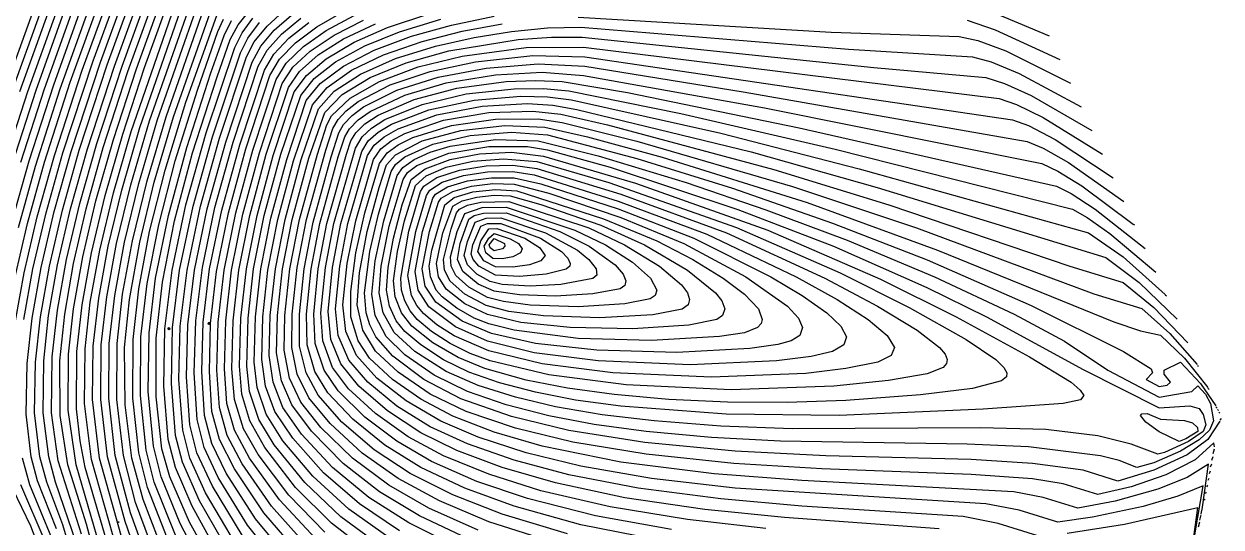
# Model space of a CAD drawing. Header units: inches. Extents: x 2608994 to 2618701, y 1261813 to 1271655.
# Drawn here: x 2617623 to 2618701, y 1268937 to 1269389 of the extents above; entities that cross this region are included whole.
import ezdxf

# ---------------------------------------------------------------- set-up
doc = ezdxf.new("R2010")
doc.units = ezdxf.units.IN
doc.header["$MEASUREMENT"] = 0

msp = doc.modelspace()

# ---------------------------------------------------------------- linework, layer by layer
for points, elevation in [([(2617604, 1269325.1), (2617629.4, 1269395.9), (2617677, 1269518.3), (2617687.6, 1269540.6), (2617708, 1269572.5), (2617735.6, 1269606.9), (2617762, 1269635.3), (2617865.2, 1269739.1), (2617914.9, 1269791.9), (2617968.9, 1269854.3), (2618015, 1269914.3), (2618050.5, 1269967.1), (2618080, 1270018.7), (2618169.4, 1270210.5)], 429), ([(2617611.9, 1269327.5), (2617637.3, 1269398.3), (2617682.1, 1269513.5), (2617693.2, 1269536.3), (2617714, 1269568), (2617741.6, 1269601.5), (2617873.6, 1269733.1), (2617922.1, 1269783.5), (2617976.5, 1269844.7), (2618022.2, 1269902.3), (2618057.4, 1269952.7), (2618086.7, 1270001.9), (2618179, 1270189.7)], 430), ([(2617619.4, 1269328.7), (2617644.8, 1269399.5), (2617686.6, 1269507.5), (2617698.4, 1269531.4), (2617719.4, 1269562.7), (2617747.8, 1269596.3), (2617929.5, 1269775.1), (2617983.3, 1269833.9), (2618028.6, 1269889.1), (2618064.2, 1269938.3), (2618093.4, 1269985.1), (2618188.6, 1270168.2)], 431), ([(2617605.2, 1269262.7), (2617626.5, 1269328.7), (2617651.9, 1269399.5), (2617691.2, 1269501.5), (2617703.8, 1269526.7), (2617725.3, 1269557.9), (2617754.8, 1269592), (2617936.9, 1269766.7), (2617990.1, 1269823.1), (2618035.9, 1269877.1), (2618071.9, 1269925.1), (2618100, 1269968.3), (2618198.2, 1270146.7)], 432), ([(2617612.7, 1269263.9), (2617634, 1269329.9), (2617659.3, 1269400.7), (2617696.3, 1269496.7), (2617709.1, 1269521.9), (2617730.8, 1269552.7), (2617760.8, 1269586.5), (2617944.4, 1269758.3), (2617998, 1269813.5), (2618043.2, 1269865.1), (2618078.8, 1269910.7), (2618106.6, 1269951.5), (2618208, 1270126.1)], 433), ([(2617620.2, 1269265.1), (2617641.5, 1269331.1), (2617667.3, 1269403.1), (2617700.9, 1269490.7), (2617714.5, 1269517.1), (2617737, 1269548.3), (2617768, 1269582.2), (2617952, 1269749.9), (2618004.9, 1269802.7), (2618050.7, 1269853.1), (2618085.7, 1269896.3), (2618113, 1269934.7), (2618217.5, 1270104.5)], 434), ([(2617611.8, 1269209.9), (2617627.7, 1269266.3), (2617649.8, 1269334.7), (2617676.1, 1269407.9), (2617705.9, 1269485.9), (2617720, 1269512.6), (2617742.8, 1269543.3), (2617774, 1269576.6), (2617959.7, 1269741.5), (2618013, 1269793.1), (2618058.1, 1269841.1), (2618091.6, 1269880.7), (2618118.6, 1269916.7), (2618227.1, 1270082.9)], 435), ([(2617618.1, 1269206.3), (2617633.3, 1269261.5), (2617655.6, 1269331.1), (2617682.2, 1269405.5), (2617711, 1269481.1), (2617725.2, 1269507.5), (2617748.8, 1269538.6), (2617781.2, 1269572.1), (2617968.8, 1269734.3), (2618021.3, 1269783.5), (2618065.7, 1269829.1), (2618098.4, 1269866.3), (2618124.8, 1269899.9), (2618171.2, 1269969), (2618236.6, 1270061.3)], 436), ([(2617614.8, 1269160.7), (2617626.2, 1269209.9), (2617641.5, 1269265.1), (2617664.6, 1269337.1), (2617693.6, 1269417.5), (2617716.1, 1269476.3), (2617730.8, 1269503), (2617754.8, 1269533.8), (2617787.2, 1269566.5), (2617978.2, 1269727.1), (2618029.7, 1269773.9), (2618074.4, 1269818.3), (2618106.3, 1269853.1), (2618131.9, 1269884.3), (2618179.6, 1269951.9), (2618246.6, 1270040.9)], 437), ([(2617615.3, 1269122.3), (2617623.1, 1269165.5), (2617634.9, 1269215.9), (2617650.4, 1269271.1), (2617675.3, 1269347.9), (2617707.8, 1269436.7), (2617722.4, 1269474.1), (2617736.9, 1269499.1), (2617761, 1269529.1), (2617794.4, 1269561.9), (2617986.3, 1269718.7), (2618038.2, 1269764.3), (2618082.2, 1269806.3), (2618137, 1269866.3), (2618188, 1269934.8), (2618256.1, 1270019.3)], 438), ([(2617622.9, 1269123.5), (2617631, 1269169.1), (2617642.9, 1269219.5), (2617658.1, 1269273.5), (2617685.2, 1269356.3), (2617723.6, 1269460.1), (2617731.8, 1269477.5), (2617742.8, 1269495), (2617768, 1269525.3), (2617801.6, 1269557.2), (2617996, 1269711.5), (2618046.9, 1269754.7), (2618090, 1269794.3), (2618142.9, 1269849.5), (2618196.4, 1269917.6), (2618265.6, 1269997.7)], 439), ([(2617652.2, 1268935.1), (2617635.2, 1268978.3), (2617629.4, 1268999.9), (2617625, 1269038.3), (2617625.8, 1269083.9), (2617630.3, 1269124.7), (2617638.5, 1269170.3), (2617650.3, 1269220.7), (2617665.5, 1269274.7), (2617691.8, 1269355.1), (2617728.4, 1269454.7)], 440), ([(2617665.6, 1268913.5), (2617658.1, 1268938.7), (2617643.6, 1268977.1), (2617637.4, 1268999.9), (2617632.6, 1269039.5), (2617633.3, 1269085.1), (2617637.8, 1269125.9), (2617645.9, 1269171.5), (2617657.7, 1269221.9), (2617672.8, 1269275.9), (2617697.9, 1269352.7), (2617733.5, 1269449.9)], 441), ([(2617670.2, 1268921.9), (2617651.4, 1268977.1), (2617645.3, 1268999.9), (2617640.2, 1269039.5), (2617640.8, 1269086.3), (2617645.2, 1269127.1), (2617653.3, 1269172.7), (2617665, 1269223.1), (2617680.2, 1269277.1), (2617704.4, 1269351.5), (2617738.6, 1269445.1)], 442), ([(2617674.7, 1268930.3), (2617653.9, 1268996.3), (2617647.8, 1269039.5), (2617648.4, 1269089.9), (2617653.1, 1269131.9), (2617661.4, 1269177.5), (2617673.3, 1269227.9), (2617688.6, 1269281.9), (2617711.3, 1269351.5), (2617743.7, 1269440.3)], 443), ([(2617697.2, 1268871.7), (2617679.2, 1268939.1), (2617662.4, 1268992.7), (2617655.6, 1269037.1), (2617655.4, 1269086.3), (2617659.8, 1269128.3), (2617667.7, 1269173.9), (2617679, 1269223.1), (2617694.4, 1269278.3), (2617716.6, 1269346.7), (2617748.3, 1269434.3)], 444), ([(2617704.4, 1268873.7), (2617670, 1268992.7), (2617662.8, 1269041.9), (2617663.2, 1269092.3), (2617667.6, 1269133.1), (2617676, 1269179.9), (2617687.8, 1269230.3), (2617703.5, 1269285.5), (2617724.3, 1269349.1), (2617753.6, 1269430.1)], 445), ([(2617709.2, 1268883.8), (2617678.1, 1268990.3), (2617673.5, 1269014.3), (2617670.3, 1269043.1), (2617670.6, 1269094.7), (2617675.3, 1269136.7), (2617683.7, 1269183.5), (2617696, 1269235.1), (2617711.9, 1269290.3), (2617731.6, 1269350.3), (2617759, 1269425.9)], 446), ([(2617707.3, 1268914.7), (2617683.9, 1268997.5), (2617677.5, 1269047.9), (2617678, 1269097.1), (2617682.7, 1269139.1), (2617691.2, 1269185.9), (2617703.6, 1269237.5), (2617719.5, 1269292.7), (2617764, 1269421.1)], 447), ([(2617710.4, 1268929.1), (2617691.1, 1268998.7), (2617684.7, 1269051.5), (2617685.4, 1269099.5), (2617690.3, 1269142.7), (2617698.9, 1269189.5), (2617711.1, 1269239.9), (2617727.5, 1269296.3), (2617769.2, 1269416.5)], 448), ([(2617735.3, 1268881.1), (2617714, 1268941.7), (2617698.2, 1268999.9), (2617692.1, 1269051.5), (2617692.6, 1269100.7), (2617697.5, 1269143.9), (2617706.4, 1269191.9), (2617719.3, 1269244.7), (2617736.2, 1269302.3), (2617774.8, 1269412.7)], 449), ([(2617739.4, 1268893.1), (2617719, 1268949.5), (2617705.2, 1269001.1), (2617699.4, 1269052.7), (2617699.8, 1269101.9), (2617704.7, 1269145.1), (2617713.5, 1269193.1), (2617726.5, 1269245.9), (2617743.4, 1269303.5), (2617779.8, 1269407.9)], 450), ([(2617744.8, 1268901.5), (2617723.6, 1268958.7), (2617712.5, 1269001.1), (2617706.7, 1269051.5), (2617706.9, 1269101.9), (2617711.8, 1269146.3), (2617720.7, 1269194.3), (2617733.9, 1269248.3), (2617751, 1269305.9), (2617784.9, 1269403.1)], 451), ([(2617751.2, 1268907.5), (2617730.3, 1268961.5), (2617720.2, 1268998.7), (2617714.2, 1269046.7), (2617713.6, 1269098.3), (2617718, 1269141.5), (2617727.3, 1269193.1), (2617740.4, 1269247.1), (2617757.8, 1269305.9), (2617790.6, 1269399.5)], 452), ([(2617800.4, 1268890.3), (2617772.2, 1268941.1), (2617754.4, 1268981.9), (2617747.3, 1269007.1), (2617742.2, 1269053.9), (2617742.2, 1269106.7), (2617747.9, 1269157.1), (2617758.7, 1269212.3), (2617774.9, 1269273.5), (2617796.9, 1269341.9), (2617808.7, 1269375.5), (2617815.8, 1269388.7), (2617830.4, 1269406.5)], 456), ([(2617813.6, 1268921.7), (2617786.6, 1268967.5), (2617772.4, 1268998.7), (2617766, 1269023.9), (2617762.6, 1269069.5), (2617763.7, 1269117.5), (2617769.9, 1269167.9), (2617782, 1269225.5), (2617799.1, 1269286.7), (2617823.4, 1269359.9), (2617830.4, 1269373.3), (2617842, 1269387.5), (2617856.8, 1269401)], 459), ([(2617819.6, 1268929.2), (2617792.8, 1268973.5), (2617778.8, 1269003.5), (2617772.4, 1269028.7), (2617769.5, 1269071.9), (2617770.6, 1269118.7), (2617776.6, 1269167.9), (2617788.1, 1269223.1), (2617804.7, 1269283.1), (2617828.4, 1269355.1), (2617836.2, 1269369.5), (2617848.4, 1269383.8), (2617864, 1269397.3)], 460), ([(2617871.2, 1268912.1), (2617839, 1268949.5), (2617812.5, 1268989.1), (2617799.1, 1269015.5), (2617792.3, 1269040.7), (2617790, 1269076.7), (2617791.1, 1269119.9), (2617796.5, 1269166.7), (2617807.1, 1269219.5), (2617822.8, 1269277.1), (2617844.5, 1269343.1), (2617853.2, 1269357.6), (2617867.6, 1269372.4), (2617886.8, 1269386.7), (2617910.8, 1269400.6)], 463), ([(2617878.4, 1268919.2), (2617846, 1268955.4), (2617819.6, 1268993.4), (2617806.1, 1269019.1), (2617799.1, 1269044.3), (2617796.8, 1269077.9), (2617797.9, 1269121.1), (2617803.3, 1269167.9), (2617813.7, 1269219.5), (2617829.1, 1269275.9), (2617850, 1269339.5), (2617859.2, 1269354), (2617874.8, 1269369.2), (2617895.2, 1269383.5), (2617920.4, 1269397.1)], 464), ([(2617936, 1268912.2), (2617900, 1268940), (2617867.6, 1268972.3), (2617840, 1269008.1), (2617826.3, 1269032.3), (2617819.2, 1269056.3), (2617817, 1269081.5), (2617818.2, 1269124.7), (2617823.3, 1269169.1), (2617832.9, 1269217.1), (2617847.5, 1269271.1), (2617866.4, 1269328.2), (2617877.3, 1269343.1), (2617895.2, 1269358), (2617920.4, 1269372.9), (2617950.4, 1269386.1), (2617987.6, 1269398.5)], 467), ([(2618486.8, 1269403.7), (2618546.2, 1269378.8)], 468), ([(2617754.8, 1268919.9), (2617734.3, 1268972.3), (2617726.5, 1269003.5), (2617721, 1269052.7), (2617721.2, 1269105.5), (2617726.4, 1269151.1), (2617736.2, 1269202.7), (2617750.2, 1269257.9), (2617768.9, 1269319.1), (2617796.8, 1269396.9)], 453), ([(2617759.6, 1268929.2), (2617740.4, 1268977.1), (2617733.2, 1269005.9), (2617728, 1269055.1), (2617728.4, 1269107.9), (2617734, 1269155.9), (2617744.4, 1269208.7), (2617759.3, 1269266.3), (2617779.3, 1269329.9), (2617797.7, 1269382.7), (2617802.8, 1269393.8)], 454), ([(2617792, 1268885.9), (2617763.7, 1268939.9), (2617746.5, 1268981.9), (2617739.7, 1269009.5), (2617735, 1269058.7), (2617735.7, 1269111.5), (2617741.6, 1269160.7), (2617753.1, 1269217.1), (2617769.6, 1269278.3), (2617791.4, 1269345.5), (2617803.2, 1269379.1), (2617810, 1269392.5)], 455), ([(2617801.6, 1268906.1), (2617774.4, 1268955.5), (2617759.4, 1268990.3), (2617753, 1269015.5), (2617748.9, 1269063.5), (2617749.8, 1269115.1), (2617756.4, 1269167.9), (2617768.9, 1269226.7), (2617787.1, 1269291.5), (2617812.8, 1269368.3), (2617819.4, 1269381.5), (2617829.2, 1269394.7)], 457), ([(2617808.8, 1268912.1), (2617781.1, 1268960.3), (2617765.7, 1268995.1), (2617759.6, 1269019.1), (2617755.8, 1269065.9), (2617756.7, 1269116.3), (2617763.2, 1269167.9), (2617775.3, 1269225.5), (2617792.7, 1269287.9), (2617817.9, 1269363.5), (2617824.5, 1269376.7), (2617835.2, 1269390.7)], 458), ([(2617856.8, 1268897.7), (2617824.4, 1268938.4), (2617798, 1268981.2), (2617785.2, 1269008.3), (2617778.9, 1269033.5), (2617776.3, 1269075.5), (2617777.7, 1269122.3), (2617783.7, 1269170.3), (2617795, 1269224.3), (2617811.3, 1269283.1), (2617833.9, 1269351.5), (2617842.1, 1269365.9), (2617855, 1269380.3), (2617872.4, 1269394.5)], 461), ([(2617864, 1268905), (2617831.6, 1268944.1), (2617805.2, 1268985.1), (2617792.2, 1269011.9), (2617785.6, 1269037.1), (2617783.1, 1269076.7), (2617784.4, 1269121.1), (2617790.2, 1269169.1), (2617801.1, 1269221.9), (2617817.3, 1269280.7), (2617839.5, 1269347.9), (2617848.1, 1269362.3), (2617861.6, 1269376.7), (2617879.6, 1269390.6)], 462), ([(2617885.6, 1268926.2), (2617853.2, 1268961), (2617826.1, 1268998.7), (2617812.7, 1269023.9), (2617805.8, 1269047.9), (2617803.5, 1269079.1), (2617804.7, 1269122.3), (2617809.9, 1269167.9), (2617820, 1269218.3), (2617835, 1269273.5), (2617855.5, 1269335.9), (2617865.2, 1269350.4), (2617880.8, 1269364.9), (2617902.4, 1269379.4), (2617928.8, 1269392.9)], 465), ([(2617894, 1268932.1), (2617861.6, 1268965.3), (2617834, 1269001.9), (2617820.8, 1269025.1), (2617812.6, 1269051.5), (2617810.3, 1269079.1), (2617811.4, 1269122.3), (2617816.5, 1269167.9), (2617826.3, 1269217.1), (2617841.2, 1269272.3), (2617861.1, 1269332.3), (2617871.2, 1269346.7), (2617888, 1269361.5), (2617910.8, 1269375.9), (2617939.6, 1269389.6)], 466), ([(2617944.4, 1268919.3), (2617908.4, 1268945.8), (2617876, 1268976.6), (2617848.4, 1269010.7), (2617834.5, 1269033.5), (2617826.2, 1269058.7), (2617823.7, 1269081.5), (2617824.9, 1269124.7), (2617829.8, 1269169.1), (2617839.4, 1269217.1), (2617854.4, 1269272.3), (2617872.2, 1269325.1), (2617884.4, 1269340.4), (2617903.6, 1269355.2), (2617930, 1269369.6), (2617961.2, 1269382.3), (2617998.4, 1269393.6)], 468), ([(2617951.6, 1268927.1), (2617915.6, 1268952.6), (2617883.2, 1268982.3), (2617856.2, 1269014.3), (2617841.2, 1269038.2), (2617833, 1269062.3), (2617830.4, 1269085.1), (2617831.6, 1269125.9), (2617836.4, 1269169.1), (2617845.4, 1269214.7), (2617859.6, 1269267.5), (2617877.2, 1269320.4), (2617889.7, 1269335.9), (2617910.8, 1269351.5), (2617938.4, 1269365.7), (2617972, 1269378.3), (2618008, 1269388.3), (2618046.4, 1269396.4)], 469), ([(2617961.2, 1268933.3), (2617925.2, 1268957.5), (2617892.8, 1268985.5), (2617865, 1269016.7), (2617849, 1269040.7), (2617840.4, 1269063.5), (2617837.1, 1269087.5), (2617838.1, 1269125.9), (2617842.7, 1269167.9), (2617851.6, 1269213.5), (2617865.8, 1269266.3), (2617882.7, 1269316.7), (2617895.9, 1269332.3), (2617918, 1269347.7), (2617946.8, 1269361.6), (2617981.6, 1269373.7), (2618017.6, 1269382.8), (2618053.6, 1269389.5)], 470), ([(2618012.8, 1268918.9), (2617969.6, 1268940.3), (2617933.6, 1268963.3), (2617901, 1268990.3), (2617873, 1269020.3), (2617856.2, 1269044.3), (2617847.3, 1269067.1), (2617843.8, 1269091.1), (2617844.8, 1269127.1), (2617849.4, 1269169.1), (2617858.1, 1269213.5), (2617872.7, 1269267.5), (2617888.3, 1269313.1), (2617902.4, 1269328.8), (2617926.1, 1269344.3), (2617957.6, 1269358.4), (2617993.6, 1269369.5), (2618028.4, 1269377.3), (2618062, 1269382.7), (2618094.4, 1269385.8), (2618124.4, 1269386.4), (2618365.6, 1269366.6), (2618477.2, 1269359.7), (2618494, 1269355.3), (2618519.2, 1269344.9), (2618575, 1269314.9)], 471), ([(2618122, 1269395.5), (2618350, 1269381.9), (2618465.2, 1269378), (2618482, 1269374.4), (2618507.2, 1269365.1), (2618565.4, 1269336.2)], 470), ([(2618472.4, 1269392.7), (2618497.6, 1269384.2), (2618555.8, 1269357.5)], 469), ([(2618022.4, 1268926.4), (2617979.2, 1268946.7), (2617943.2, 1268968.3), (2617910.5, 1268993.9), (2617882, 1269022.8), (2617864.2, 1269046.7), (2617854.9, 1269068.3), (2617850.5, 1269093.5), (2617851.3, 1269127.1), (2617855.8, 1269169.1), (2617864.5, 1269213.5), (2617879.6, 1269268.7), (2617894, 1269309.7), (2617909.6, 1269325.9), (2617934.8, 1269341.1), (2617967.2, 1269354.4), (2618005.6, 1269365.1), (2618068, 1269375.5), (2618098, 1269377.6), (2618125.6, 1269377.5), (2618388.4, 1269350.1), (2618489.2, 1269341.1), (2618506, 1269335.9), (2618530, 1269325.1), (2618584.6, 1269293.6)], 472), ([(2618032, 1268933.9), (2617987.6, 1268953.7), (2617951.6, 1268974.3), (2617918.8, 1268998.7), (2617890.4, 1269026.2), (2617872.4, 1269049.1), (2617862.2, 1269070.7), (2617857.3, 1269095.9), (2617857.9, 1269127.1), (2617862.3, 1269169.1), (2617871, 1269213.5), (2617887.2, 1269272.3), (2617895.8, 1269298.7), (2617900, 1269306.7), (2617916.7, 1269322.7), (2617943.2, 1269337.6), (2617978, 1269350.7), (2618017.6, 1269360.4), (2618075.2, 1269368.3), (2618126.8, 1269368.6), (2618501.2, 1269322.2), (2618516.8, 1269316.9), (2618540.8, 1269305.2), (2618594.2, 1269272.3)], 473), ([(2618099.2, 1268922.9), (2618041.6, 1268941.4), (2617997.2, 1268960.1), (2617960, 1268980.2), (2617927.6, 1269003.2), (2617898.8, 1269029.7), (2617879.6, 1269053), (2617869.1, 1269074.3), (2617864.1, 1269098.3), (2617864.5, 1269128.3), (2617868.9, 1269170.3), (2617877.4, 1269213.5), (2617894.9, 1269275.9), (2617901.2, 1269295.2), (2617905.9, 1269303.5), (2617913.2, 1269311.3), (2617924, 1269319.6), (2617952.8, 1269334.5), (2617988.8, 1269346.7), (2618029.6, 1269355.3), (2618081.2, 1269361), (2618128, 1269359.8), (2618513.2, 1269303.2), (2618527.6, 1269297.9), (2618551.6, 1269285.3), (2618603.8, 1269251)], 474), ([(2618112.4, 1268930.6), (2618053.6, 1268948.1), (2618009.2, 1268965.5), (2617970.8, 1268984.7), (2617938.4, 1269006.2), (2617909.4, 1269031.1), (2617888, 1269055.4), (2617877, 1269075.5), (2617871, 1269099.5), (2617871, 1269128.3), (2617875.2, 1269169.1), (2617883.3, 1269211.1), (2617899.6, 1269269.9), (2617906.6, 1269291.5), (2617910.8, 1269298.9), (2617918.5, 1269307.1), (2617928.8, 1269314.7), (2617958.8, 1269329.7), (2617996, 1269341.5), (2618039.2, 1269349.7), (2618086, 1269353.5), (2618128, 1269351.3), (2618270.8, 1269328.3), (2618526.4, 1269283.6), (2618540.8, 1269277.5), (2618563.6, 1269264.6), (2618613.4, 1269229.7)], 475), ([(2618191.6, 1268925.4), (2618124.4, 1268938.7), (2618064.4, 1268955.3), (2618020, 1268971.6), (2617980.4, 1268990.2), (2617948, 1269010.3), (2617919.2, 1269033.7), (2617896.7, 1269057.5), (2617885, 1269076.7), (2617878, 1269100.7), (2617877.4, 1269128.3), (2617881.6, 1269169.1), (2617889.4, 1269209.9), (2617906.1, 1269269.9), (2617912, 1269287.9), (2617916.3, 1269295.1), (2617924, 1269303), (2617934.8, 1269310.7), (2617966, 1269325.4), (2618003.2, 1269336.3), (2618047.6, 1269343.6), (2618089.6, 1269346), (2618126.8, 1269343.1), (2618290, 1269313.8), (2618539.6, 1269263.7), (2618554, 1269257), (2618575.6, 1269243.7), (2618621.8, 1269209.3)], 476), ([(2618206, 1268934.3), (2618137.6, 1268946.6), (2618076.4, 1268962.2), (2618030.8, 1268977.7), (2617990, 1268995.7), (2617958.8, 1269013.8), (2617930, 1269035.5), (2617906, 1269059.2), (2617893.2, 1269077.9), (2617885.1, 1269101.9), (2617883.9, 1269128.3), (2617888, 1269169.1), (2617895.8, 1269209.9), (2617913.4, 1269272.3), (2617917.4, 1269284.3), (2617921.9, 1269291.5), (2617930, 1269299.4), (2617942, 1269307.4), (2617974.4, 1269321.5), (2618012.8, 1269331.6), (2618057.2, 1269337.6), (2618083.6, 1269338.6), (2618107.6, 1269337.6), (2618166.4, 1269327.6), (2618321.2, 1269296), (2618552.8, 1269243.5), (2618566, 1269236.9), (2618587.6, 1269222.8), (2618632.6, 1269187.2)], 477), ([(2618291.2, 1268935.4), (2618220.4, 1268943.4), (2618150.8, 1268954.7), (2618088.4, 1268969.3), (2618041.6, 1268984.1), (2618000.8, 1269000.7), (2617968.9, 1269017.9), (2617939.6, 1269038.7), (2617915.4, 1269061.1), (2617900.9, 1269080.3), (2617892.1, 1269104.3), (2617890.4, 1269129.5), (2617894.5, 1269170.3), (2617902.1, 1269209.9), (2617921.6, 1269277.6), (2617927.5, 1269287.9), (2617936, 1269295.7), (2617948, 1269303.3), (2617981.6, 1269317), (2618021.2, 1269326.4), (2618064.4, 1269331.1), (2618090.8, 1269331.3), (2618113.6, 1269329.2), (2618214.4, 1269308.8), (2618353.6, 1269276.8), (2618567.2, 1269222.6), (2618580.4, 1269215.3), (2618600.8, 1269200.9), (2618642.2, 1269166)], 478), ([(2618447.2, 1268935), (2618308, 1268945.3), (2618236, 1268952.5), (2618164, 1268962.9), (2618101.6, 1268976.3), (2618053.6, 1268990.1), (2618012.8, 1269005.5), (2617980.4, 1269021.4), (2617950.4, 1269041.1), (2617924.6, 1269063.5), (2617908.4, 1269083.4), (2617899.4, 1269105.5), (2617896.9, 1269130.7), (2617900.8, 1269170.3), (2617908.5, 1269209.9), (2617927.2, 1269274.7), (2617933.1, 1269284.3), (2617942, 1269292), (2617954, 1269299.2), (2617987.6, 1269312.2), (2618028.4, 1269320.9), (2618070.4, 1269324.4), (2618094.4, 1269323.9), (2618116, 1269321.2), (2618250.4, 1269291.1), (2618375.2, 1269259.1), (2618581.6, 1269201.3), (2618612.8, 1269179.7), (2618650.6, 1269145.8)], 479), ([(2618536, 1268928.7), (2618500.2, 1268939.9), (2618468.8, 1268946), (2618323.6, 1268955.5), (2618250.4, 1268961.9), (2618176, 1268971.6), (2618113.6, 1268983.7), (2618064.4, 1268996.8), (2618022.4, 1269011.4), (2617988.8, 1269026.9), (2617958.9, 1269045.5), (2617932.6, 1269067.1), (2617915.6, 1269086.9), (2617906.1, 1269109.1), (2617903.5, 1269133.1), (2617907.4, 1269171.5), (2617914.8, 1269209.9), (2617932.5, 1269271.1), (2617938.4, 1269280.4), (2617947.5, 1269287.9), (2617960, 1269295.1), (2617994.8, 1269307.6), (2618035.6, 1269315.4), (2618076.4, 1269317.7), (2618099.2, 1269316.3), (2618120.8, 1269312.5), (2618278, 1269274.2), (2618391.3, 1269242.3), (2618597.2, 1269179.3), (2618627.2, 1269156.6), (2618661.4, 1269123.6)], 480), ([(2618665, 1268857.2), (2618684.8, 1268973.8), (2618662, 1268964.3), (2618630.8, 1268955.1), (2618585.2, 1268945.4), (2618554, 1268941.1), (2618519.2, 1268951.9), (2618489.2, 1268957.4), (2618263.6, 1268971.7), (2618188, 1268980.4), (2618124.4, 1268991.5), (2618075.2, 1269003.5), (2618032, 1269017.5), (2617998.4, 1269031.8), (2617967.2, 1269050.1), (2617940.8, 1269070.7), (2617922.4, 1269091.1), (2617912.8, 1269112.7), (2617910.1, 1269136.7), (2617914, 1269173.9), (2617921.8, 1269212.3), (2617937.9, 1269267.5), (2617944.3, 1269277.1), (2617953.6, 1269284.3), (2617966, 1269290.9), (2618000.8, 1269302.7), (2618041.6, 1269309.6), (2618081.2, 1269310.8), (2618106.4, 1269308.1), (2618148.4, 1269298.5), (2618298.4, 1269258.4), (2618401.9, 1269226.7), (2618564.8, 1269171.4), (2618612.8, 1269156.8), (2618640.4, 1269134.3), (2618671, 1269102.4)], 481), ([(2618684.2, 1268954.4), (2618689.6, 1268993.2), (2618670.4, 1268981.3), (2618644, 1268970.6), (2618605.6, 1268959.8), (2618572, 1268953.5), (2618540.8, 1268963.3), (2618514.4, 1268968.2), (2618323.6, 1268978.4), (2618244.4, 1268984.5), (2618160.4, 1268995.1), (2618089.6, 1269009.5), (2618046.4, 1269022.1), (2618009.2, 1269036.3), (2617980.4, 1269051.6), (2617954.8, 1269069.5), (2617934.3, 1269088.7), (2617924, 1269104.3), (2617917.4, 1269125.9), (2617917.3, 1269148.7), (2617921.9, 1269183.5), (2617929.9, 1269219.5), (2617943.2, 1269263.9), (2617950, 1269273.5), (2617959.9, 1269280.7), (2617973.2, 1269287.3), (2618008, 1269298.1), (2618047.6, 1269303.8), (2618086, 1269303.9), (2618107.6, 1269300.6), (2618174.8, 1269283.9), (2618315.2, 1269243.2), (2618426.8, 1269205.8), (2618586.4, 1269146.6), (2618629.6, 1269133.3), (2618654.8, 1269110.8), (2618679.4, 1269083)], 482), ([(2618695, 1269008.7), (2618694.4, 1269012.3), (2618677.6, 1268997), (2618651.2, 1268983.5), (2618620, 1268972.9), (2618590, 1268965.8), (2618558.8, 1268975.6), (2618531.2, 1268979.9), (2618476, 1268984), (2618341.6, 1268989), (2618262.4, 1268993.9), (2618183.2, 1269002.1), (2618117.2, 1269012.9), (2618065.6, 1269025.6), (2618021.2, 1269040.7), (2617988.9, 1269056.3), (2617960, 1269075.9), (2617939.6, 1269094.8), (2617928.2, 1269113.9), (2617923.2, 1269136.7), (2617925.2, 1269165.5), (2617932.1, 1269202.7), (2617942.8, 1269242.3), (2617949.6, 1269262.7), (2617957.6, 1269271.6), (2617981.6, 1269284.1), (2618016.4, 1269293.6), (2618056, 1269298), (2618092, 1269296.6), (2618130.4, 1269287.8), (2618197.6, 1269269.5), (2618328.4, 1269228.6), (2618445.8, 1269185.9), (2618604.4, 1269121.2), (2618628.4, 1269113.2), (2618646.4, 1269109.4), (2618668, 1269088.6), (2618689, 1269062.3)], 483), ([(2618699.8, 1269031.8), (2618689, 1269015.5), (2618670.4, 1269001.5), (2618640.4, 1268987.7), (2618608, 1268978), (2618576.8, 1268987.9), (2618531.2, 1268993.8), (2618476, 1268997.3), (2618345.2, 1269000.6), (2618263.6, 1269004.8), (2618182, 1269012.6), (2618113.6, 1269023.4), (2618062, 1269036.1), (2618016.4, 1269051.9), (2617983.1, 1269069.5), (2617955.2, 1269090.5), (2617939.8, 1269107.9), (2617934.4, 1269118.7), (2617931.2, 1269129.5), (2617929.8, 1269147.5), (2617934.6, 1269184.7), (2617942.3, 1269218.3), (2617953.8, 1269256.7), (2617957.6, 1269262.9), (2617966, 1269269.8), (2617991.2, 1269281.1), (2618024.8, 1269288.9), (2618062, 1269292), (2618094.4, 1269289.5), (2618174.8, 1269268.2), (2618261.2, 1269241.5), (2618351.2, 1269210.2), (2618436.4, 1269177), (2618530, 1269136.1), (2618613, 1269094.7), (2618638.1, 1269079.1), (2618639.2, 1269075.5), (2618633.7, 1269069.5), (2618645.2, 1269063.2), (2618652.4, 1269064.2), (2618655.6, 1269067.1), (2618649.9, 1269074.3), (2618649.9, 1269077.9), (2618664.4, 1269084.9), (2618682.4, 1269065.7), (2618696.2, 1269045.6)], 484), ([(2618625.2, 1268990.3), (2618609.2, 1268996.6), (2618592.4, 1269000.6), (2618527.6, 1269008.9), (2618472.4, 1269011.3), (2618304.4, 1269013.8), (2618242, 1269017.2), (2618183.2, 1269022.7), (2618136.4, 1269029), (2618095.6, 1269036.7), (2618057.2, 1269046.7), (2618022.4, 1269058.6), (2617992.4, 1269073.4), (2617966, 1269091.7), (2617949.2, 1269108.2), (2617939.4, 1269127.1), (2617936.2, 1269146.3), (2617939.4, 1269176.3), (2617947, 1269212.3), (2617959.1, 1269253.1), (2617964.1, 1269260.3), (2617974.3, 1269267.5), (2617988.8, 1269274), (2618006.8, 1269279.4), (2618047.6, 1269285.4), (2618086.1, 1269284.3), (2618140, 1269270.7), (2618219.2, 1269246.7), (2618291.2, 1269222.2), (2618364.4, 1269194.7), (2618442.9, 1269161.9), (2618514.6, 1269128.3), (2618560, 1269103.8), (2618599, 1269077.9), (2618645.2, 1269053.6), (2618674.6, 1269058.7), (2618680, 1269063.8), (2618686.9, 1269056.3), (2618691.4, 1269047.9), (2618694.3, 1269032.3), (2618690.5, 1269023.9), (2618681.2, 1269015), (2618664.4, 1269004.9), (2618640.4, 1268994.4), (2618625.2, 1268990.3)], 485), ([(2618650, 1269003.6), (2618644, 1269002.2), (2618620, 1269011.2), (2618590, 1269018.8), (2618543.2, 1269024.4), (2618484.4, 1269026), (2618315.2, 1269025), (2618250.4, 1269027.5), (2618190.4, 1269032.1), (2618143.6, 1269037.7), (2618101.6, 1269044.8), (2618065.6, 1269053.4), (2618032, 1269063.9), (2618003.1, 1269076.7), (2617975, 1269094.7), (2617956.4, 1269111.7), (2617946.4, 1269129.5), (2617942.8, 1269147.5), (2617944.8, 1269171.5), (2617952, 1269207.5), (2617964.4, 1269249.5), (2617968.4, 1269255.6), (2617976.8, 1269262), (2618005.6, 1269273), (2618041.6, 1269279), (2618076.4, 1269279.2), (2618094.4, 1269276.2), (2618150.8, 1269260.4), (2618266, 1269222.5), (2618351.9, 1269189.5), (2618436.1, 1269152.3), (2618489.7, 1269125.9), (2618576.8, 1269078.5), (2618645.2, 1269044), (2618672.8, 1269045.7), (2618681.2, 1269043.2), (2618684.8, 1269037.9), (2618687.4, 1269028.7), (2618684.9, 1269022.7), (2618671.6, 1269013.6), (2618650, 1269003.6)], 486), ([(2618255.2, 1269038.2), (2618160.4, 1269045.3), (2618119.6, 1269050.9), (2618083.6, 1269057.9), (2618051.2, 1269066.5), (2618023.6, 1269075.9), (2618000.8, 1269087.2), (2617980.4, 1269100.5), (2617966.1, 1269112.7), (2617958.3, 1269122.3), (2617952.1, 1269135.5), (2617949.4, 1269149.9), (2617951, 1269170.3), (2617955.7, 1269196.7), (2617963.6, 1269226.7), (2617971.6, 1269249.5), (2617984.2, 1269259.1), (2618006.8, 1269267.4), (2618033.2, 1269272.4), (2618062, 1269273.9), (2618090.8, 1269270.5), (2618173.6, 1269246), (2618292.9, 1269203.9), (2618394.4, 1269159.7), (2618462.5, 1269125.9), (2618528.6, 1269089.9), (2618565.9, 1269067.1), (2618574.2, 1269059.9), (2618577.4, 1269055.1), (2618574.4, 1269051.2), (2618558.9, 1269047.9), (2618486.8, 1269042.7), (2618357.2, 1269037.1), (2618255.2, 1269038.2)], 487), ([(2618363.2, 1269050.4), (2618310.4, 1269048.7), (2618256.4, 1269049.1), (2618203.6, 1269051.5), (2618154.4, 1269055.8), (2618112.4, 1269061.5), (2618075.2, 1269068.8), (2618038, 1269079.3), (2618014, 1269089.1), (2617991.2, 1269102.4), (2617972.3, 1269117.5), (2617962.9, 1269129.5), (2617957.2, 1269143.9), (2617955.8, 1269158.3), (2617959.5, 1269184.7), (2617965.8, 1269212.3), (2617975.6, 1269243.9), (2617985.2, 1269252.8), (2618003.2, 1269260.4), (2618027.2, 1269265.8), (2618054.8, 1269268.1), (2618084.8, 1269265.5), (2618149.6, 1269246.6), (2618264.7, 1269206.3), (2618358.1, 1269165.5), (2618420.2, 1269134.3), (2618471.6, 1269105.5), (2618498.1, 1269087.5), (2618505.4, 1269080.3), (2618508, 1269075.5), (2618507.7, 1269071.9), (2618503.4, 1269068.3), (2618477.2, 1269061.4), (2618430.4, 1269055.5), (2618363.2, 1269050.4)], 488), ([(2618165.2, 1269064.5), (2618095.6, 1269073.5), (2618042.8, 1269086.3), (2618024.8, 1269092.8), (2618006.8, 1269101.8), (2617990, 1269112.7), (2617977.2, 1269123.5), (2617970.8, 1269131.2), (2617966, 1269140.3), (2617963.1, 1269149.9), (2617962.3, 1269160.7), (2617969.6, 1269202.9), (2617980.2, 1269238.7), (2617983.1, 1269243.5), (2617994.8, 1269251.2), (2618015.2, 1269257.8), (2618039.2, 1269261.6), (2618063.2, 1269262.2), (2618084.8, 1269259.2), (2618160.4, 1269236.1), (2618255.5, 1269201.5), (2618344.2, 1269160.7), (2618391.6, 1269135.5), (2618427.4, 1269113.9), (2618447.6, 1269098.3), (2618452.5, 1269092.3), (2618454.3, 1269087.5), (2618453.8, 1269083.9), (2618450.8, 1269080.3), (2618436.4, 1269074.6), (2618401.6, 1269068.6), (2618352.4, 1269063.3), (2618260, 1269060.2), (2618165.2, 1269064.5)], 489), ([(2618153.2, 1269075.3), (2618089.6, 1269083.4), (2618041.6, 1269095.1), (2618010.4, 1269108.6), (2617994.8, 1269118.7), (2617982.8, 1269128.7), (2617976.8, 1269135.9), (2617972, 1269145), (2617968.7, 1269163.1), (2617975.8, 1269202.7), (2617985.5, 1269235.1), (2617988.4, 1269239.9), (2617999.6, 1269247), (2618018.8, 1269253), (2618040.4, 1269256.2), (2618063.2, 1269256.6), (2618082.4, 1269253.5), (2618158, 1269229.9), (2618237.8, 1269200.3), (2618318.5, 1269161.9), (2618355.2, 1269141.5), (2618383.2, 1269123.5), (2618400.4, 1269109.1), (2618406.8, 1269098.3), (2618404, 1269091.1), (2618392, 1269084.9), (2618363.2, 1269079.3), (2618327.2, 1269074.9), (2618242, 1269071.5), (2618153.2, 1269075.3)], 490), ([(2618140, 1269086.1), (2618082.4, 1269093.5), (2618040.4, 1269103.8), (2618011.6, 1269116.7), (2617987.6, 1269134.7), (2617977.9, 1269149.9), (2617975.2, 1269166.7), (2617982, 1269202.7), (2617991.2, 1269232.7), (2617993.6, 1269236.3), (2618004.4, 1269242.8), (2618022.4, 1269248.2), (2618044, 1269251), (2618064.4, 1269250.8), (2618088.4, 1269245.5), (2618158, 1269223), (2618226.2, 1269196.7), (2618295.6, 1269161.9), (2618323.8, 1269145.1), (2618345.9, 1269129.5), (2618358.6, 1269117.5), (2618363.6, 1269107.9), (2618361.3, 1269100.7), (2618351.2, 1269094.7), (2618332, 1269090.2), (2618300.8, 1269086.1), (2618222.8, 1269082.6), (2618140, 1269086.1)], 491), ([(2618138.8, 1269095.7), (2618083.6, 1269101.9), (2618044, 1269110.8), (2618017.6, 1269122), (2617993.8, 1269139.1), (2617984.2, 1269153.5), (2617981.6, 1269169.1), (2617988.2, 1269202.7), (2617996.4, 1269229.1), (2617998.8, 1269232.7), (2618009.2, 1269238.7), (2618026, 1269243.4), (2618045.2, 1269245.7), (2618064.4, 1269245.3), (2618095.6, 1269237.1), (2618160.4, 1269215.3), (2618217.1, 1269191.9), (2618273, 1269161.9), (2618310.5, 1269135.5), (2618320.6, 1269124.7), (2618324.2, 1269116.3), (2618321.6, 1269109.1), (2618313.9, 1269104.3), (2618302, 1269101), (2618276.8, 1269097.4), (2618210.8, 1269093.6), (2618138.8, 1269095.7)], 492), ([(2618249.2, 1269108), (2618188, 1269104.4), (2618122, 1269106.3), (2618064.4, 1269113.7), (2618041.6, 1269119.5), (2618028.4, 1269124.7), (2618012.8, 1269133.6), (2617999.6, 1269143.9), (2617994.2, 1269149.9), (2617989, 1269161.9), (2617988, 1269171.5), (2617990.3, 1269185.9), (2618002.1, 1269226.7), (2618010.4, 1269233.2), (2618027.2, 1269238.2), (2618047.6, 1269240.5), (2618066.8, 1269239.3), (2618144.8, 1269214.1), (2618193, 1269194.3), (2618225.2, 1269177.5), (2618252.6, 1269160.7), (2618271.9, 1269146.3), (2618284.4, 1269133.1), (2618287.9, 1269123.5), (2618287, 1269119.9), (2618283.7, 1269116.3), (2618271.9, 1269111.5), (2618249.2, 1269108)], 493), ([(2618114.8, 1269116.1), (2618070.4, 1269120.8), (2618040.4, 1269127.8), (2618020, 1269137.6), (2618003.2, 1269150.8), (2617996.3, 1269161.9), (2617994.4, 1269173.9), (2618000.3, 1269201.5), (2618009.1, 1269225.5), (2618017.6, 1269230.2), (2618030.8, 1269233.6), (2618046.4, 1269235.2), (2618060.8, 1269234.7), (2618088.4, 1269227), (2618142.4, 1269208.4), (2618181.8, 1269190.7), (2618220.5, 1269167.9), (2618245.7, 1269147.5), (2618251.4, 1269140.3), (2618254.1, 1269133.1), (2618252.1, 1269127.1), (2618246.8, 1269123.5), (2618221.6, 1269118.3), (2618171.2, 1269114.9), (2618114.8, 1269116.1)], 494), ([(2618090.8, 1269126.8), (2618059.6, 1269130.7), (2618039.2, 1269136), (2618020, 1269146.2), (2618006.8, 1269157.9), (2618001.7, 1269167.9), (2618000.9, 1269177.5), (2618007.6, 1269205.1), (2618012.5, 1269219.5), (2618015.2, 1269222.7), (2618022.4, 1269226.2), (2618034.4, 1269229), (2618059.6, 1269229.5), (2618131.6, 1269205.8), (2618163.9, 1269190.7), (2618195.2, 1269171.5), (2618215.1, 1269154.7), (2618220.5, 1269147.5), (2618222.4, 1269141.5), (2618221.2, 1269136.7), (2618215.6, 1269132.7), (2618189.2, 1269127.7), (2618141.2, 1269125), (2618090.8, 1269126.8)], 495), ([(2618078.8, 1269136.4), (2618054.8, 1269139.5), (2618040.4, 1269143.3), (2618023.6, 1269152.4), (2618011.9, 1269163.1), (2618007.8, 1269171.5), (2618007.2, 1269179.9), (2618013.1, 1269202.7), (2618020, 1269218.9), (2618035.6, 1269224.1), (2618057.2, 1269224.6), (2618119.2, 1269203.9), (2618146.7, 1269190.7), (2618171.1, 1269175.1), (2618187.2, 1269160.7), (2618192.8, 1269149.9), (2618191.4, 1269145.1), (2618186.8, 1269142), (2618164, 1269137.5), (2618122, 1269134.9), (2618078.8, 1269136.4)], 496), ([(2618135.2, 1269146.4), (2618101.6, 1269144.4), (2618069.2, 1269145.5), (2618046.4, 1269149), (2618032, 1269155.3), (2618018.1, 1269166.7), (2618013.4, 1269177.5), (2618015.9, 1269191.9), (2618023.6, 1269213.8), (2618028.4, 1269217.1), (2618036.8, 1269219.2), (2618057.2, 1269219.3), (2618105.7, 1269202.7), (2618132.1, 1269189.5), (2618155.3, 1269172.7), (2618162.6, 1269164.3), (2618165.1, 1269158.3), (2618164, 1269154), (2618159.9, 1269151.1), (2618135.2, 1269146.4)], 497), ([(2618106.4, 1269154.8), (2618078.8, 1269153.5), (2618053.6, 1269155), (2618042.8, 1269157.5), (2618030.9, 1269164.3), (2618022.5, 1269172.7), (2618019.5, 1269181.1), (2618022.4, 1269193.6), (2618029.4, 1269211.1), (2618039.2, 1269214.6), (2618052.4, 1269214.9), (2618092.6, 1269201.5), (2618121.5, 1269185.9), (2618131.8, 1269177.5), (2618138.3, 1269169.1), (2618138.8, 1269163.4), (2618135.2, 1269160.3), (2618106.4, 1269154.8)], 498), ([(2618047.6, 1269163.4), (2618032.7, 1269171.5), (2618027.5, 1269177.5), (2618025.8, 1269182.3), (2618027.3, 1269190.7), (2618034.4, 1269207.4), (2618040.4, 1269209.9), (2618052.4, 1269209.8), (2618088.3, 1269196.7), (2618107, 1269184.7), (2618112.7, 1269178.7), (2618115, 1269173.9), (2618114.7, 1269171.5), (2618111.2, 1269168.8), (2618093.2, 1269164.2), (2618069.2, 1269162.2), (2618047.6, 1269163.4)], 499), ([(2618047.6, 1269170.7), (2618037.2, 1269176.3), (2618031.7, 1269184.7), (2618034.4, 1269194.2), (2618041.6, 1269205.1), (2618048.8, 1269205.4), (2618074, 1269196.6), (2618087.2, 1269188.3), (2618092.4, 1269181.1), (2618088.4, 1269176.3), (2618078.3, 1269172.7), (2618063.2, 1269170.5), (2618047.6, 1269170.7)], 500), ([(2618621.8, 1269209.3), (2618623, 1269208.5)], 476), ([(2618063.2, 1269179.9), (2618053.6, 1269178.1), (2618045.2, 1269178.4), (2618039, 1269183.5), (2618037.3, 1269189.5), (2618041.7, 1269196.7), (2618046.4, 1269200.9), (2618060.8, 1269196), (2618068.2, 1269191.9), (2618071.7, 1269187.1), (2618070.1, 1269183.5), (2618063.2, 1269179.9)], 501), ([(2618053.8, 1269187.1), (2618046.4, 1269185.1), (2618042.8, 1269188), (2618042, 1269190.7), (2618046.4, 1269196.4), (2618055.7, 1269191.9), (2618056.1, 1269189.5), (2618053.8, 1269187.1)], 502), ([(2618650.7, 1269145.7), (2618651.8, 1269144.7)], 479), ([(2617789.6, 1269118.9), (2617788.8, 1269119.9), (2617789.6, 1269120.9), (2617790.7, 1269119.9), (2617789.6, 1269118.9)], 463), ([(2617753.6, 1269114), (2617752.6, 1269115.1), (2617753.6, 1269116.2), (2617754.7, 1269115.1), (2617753.6, 1269114)], 458), ([(2617753.6, 1269114.3), (2617752.8, 1269115.1), (2617753.6, 1269115.9), (2617754.4, 1269115.1), (2617753.6, 1269114.3)], 459), ([(2617753.6, 1269114.6), (2617753.1, 1269115.1), (2617753.6, 1269115.6), (2617754.1, 1269115.1), (2617753.6, 1269114.6)], 460), ([(2617753.6, 1269114.9), (2617753.4, 1269115.1), (2617753.6, 1269115.3), (2617753.8, 1269115.1), (2617753.6, 1269114.9)], 461), ([(2618679.8, 1269082.1), (2618680.6, 1269081.3)], 482), ([(2618689.1, 1269061.7), (2618690.2, 1269060.4)], 483), ([(2618696.3, 1269044.9), (2618697.4, 1269043.5)], 484), ([(2618697.7, 1269042.5), (2618698.6, 1269041.4)], 484), ([(2618669.2, 1269015.9), (2618663.2, 1269013.7), (2618645.2, 1269022.4), (2618633.2, 1269031.1), (2618628.5, 1269037.1), (2618629.6, 1269038.5), (2618634.4, 1269038.7), (2618646.4, 1269033.8), (2618668, 1269032.5), (2618675.2, 1269030.3), (2618679.7, 1269026.3), (2618680.2, 1269022.7), (2618669.2, 1269015.9)], 487), ([(2618699, 1269040.1), (2618699.8, 1269039.3)], 484), ([(2618701, 1269034.4), (2618700, 1269032.9)], 484), ([(2618377.6, 1268211.6), (2618304.4, 1268251.6), (2618180.8, 1268313.7), (2617966, 1268413.7), (2617795.6, 1268500.7), (2617770, 1268516.3), (2617755.2, 1268529.5), (2617740.4, 1268549.9), (2617726, 1268578), (2617713.5, 1268611.1), (2617701.9, 1268651.9), (2617687.6, 1268720.3), (2617674.1, 1268810.3), (2617656.5, 1268896.7), (2617648, 1268926.7), (2617628.4, 1268974.7), (2617621.6, 1268998.7)], 439), ([(2618692.8, 1268996.9), (2618693.8, 1269000.1)], 483), ([(2618693.8, 1269002.9), (2618695, 1269006.9)], 483), ([(2618691.6, 1268990.9), (2618692.6, 1268993.6)], 483), ([(2618689.4, 1268978.9), (2618690.2, 1268980.7)], 483), ([(2618690.5, 1268984.9), (2618691.4, 1268987.2)], 483), ([(2618345.2, 1268187.5), (2618264.8, 1268231.8), (2618159.2, 1268285.7), (2617964.8, 1268377.6), (2617770.9, 1268474.3), (2617740.2, 1268491.1), (2617723.7, 1268504.3), (2617715.2, 1268516.3), (2617704.3, 1268540.3), (2617695.6, 1268566.7), (2617687.6, 1268599.4), (2617674.1, 1268678.3), (2617661.6, 1268797.1), (2617652.1, 1268854.7), (2617645.6, 1268887.6), (2617638, 1268914.7), (2617629.3, 1268937.5), (2617613.1, 1268971.1)], 437), ([(2618355, 1268203.1), (2618281.6, 1268243.2), (2618161.2, 1268303.9), (2617968.8, 1268393.9), (2617799.5, 1268479.1), (2617759.8, 1268500.7), (2617740.2, 1268516.3), (2617727.2, 1268534.9), (2617715.2, 1268560.1), (2617704.4, 1268591.1), (2617694.8, 1268627.5), (2617680.1, 1268705.9), (2617667.4, 1268806.7), (2617652.2, 1268887.1), (2617642, 1268923.6), (2617620.1, 1268974.7)], 438), ([(2618687.1, 1268966.9), (2618687.8, 1268968)], 483), ([(2618688.3, 1268972.9), (2618689, 1268974.4)], 483), ([(2618686, 1268960.9), (2618686.6, 1268961.6)], 483), ([(2618676.4, 1268927.7), (2618680, 1268954), (2618614, 1268938.9), (2618562.4, 1268930.9)], 480), ([(2618681.8, 1268942.8), (2618683, 1268947.7)], 482), ([(2618683, 1268948.6), (2618684.2, 1268954.1)], 482), ([(2617708, 1268940.7), (2617707.6, 1268941.1), (2617708, 1268941.6), (2617708.5, 1268941.1), (2617708, 1268940.7)], 449), ([(2618680.6, 1268936.9), (2618681.8, 1268941.3)], 482)]:
    msp.add_lwpolyline(points, dxfattribs=dict(elevation=elevation))

doc.saveas('drawing.dxf')
